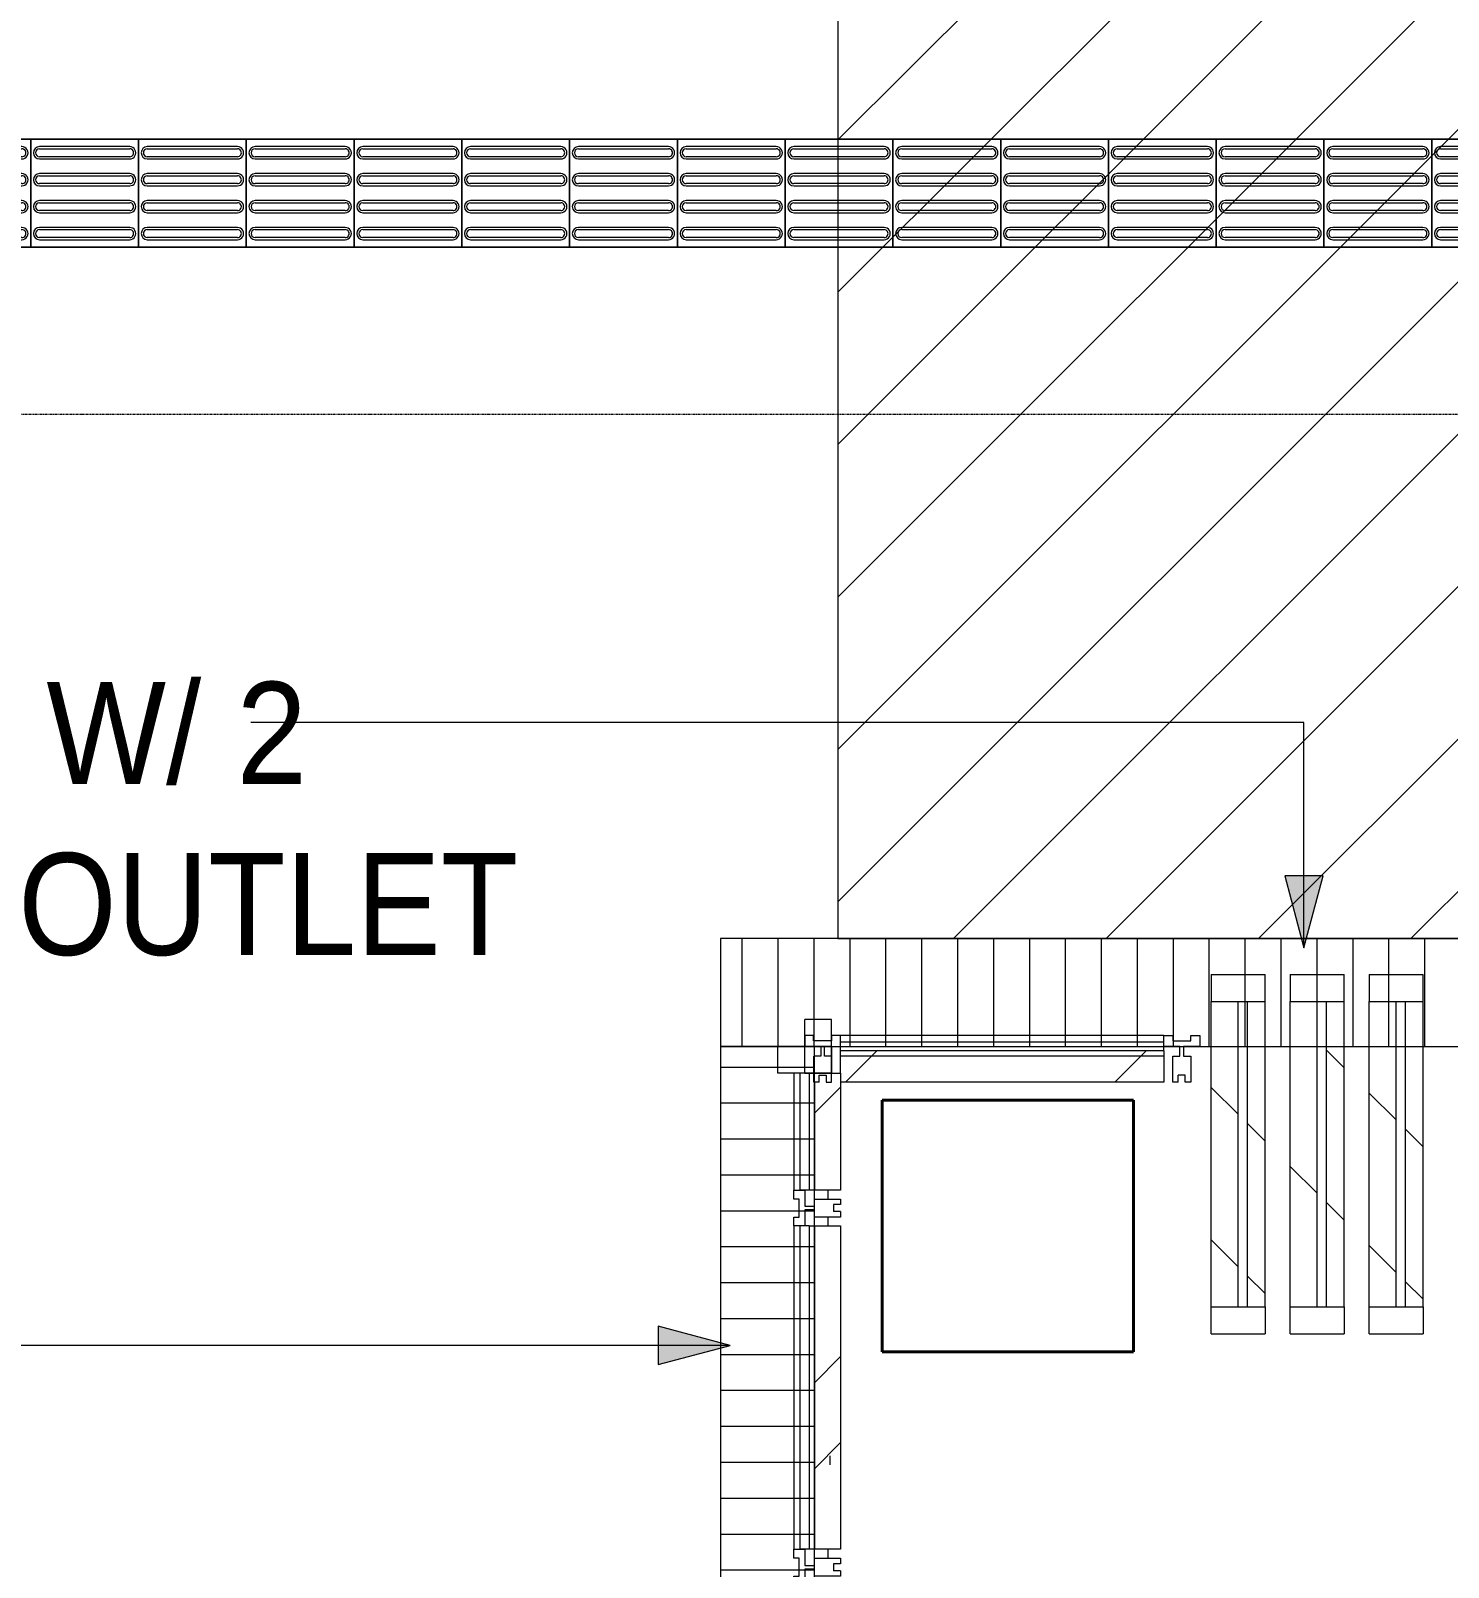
# Model space of a CAD drawing. Header units: millimetres. Extents: x 10569 to 232243, y -25347 to 80743.
# Drawn here: x 60919 to 64865, y 50707 to 54985 of the extents above; entities that cross this region are included whole.
import ezdxf

# ---------------------------------------------------------------- set-up
doc = ezdxf.new("R2010")
doc.units = ezdxf.units.MM
doc.linetypes.add('Overhead', pattern=[3.96875, 2.38125, -1.5875])
for name, color, linetype, lineweight in [('A-DETL', 90, 'Continuous', 9), ('A-DETL-GENF', 92, 'Continuous', 20), ('A-DETL-THIN', 151, 'Continuous', 9), ('A-FLOR', 192, 'Continuous', 9), ('A-FLOR-OVHD', 1, 'Overhead', 9), ('A-GENM', 13, 'Continuous', 20), ('A-GLAZ-CURT', 52, 'Continuous', 20), ('A-GLAZ-CWMG', 51, 'Continuous', 20), ('G-ANNO-TEXT', 231, 'Continuous', 5), ('S-COLS', 52, 'Continuous', 20)]:
    doc.layers.add(name, color=color, linetype=linetype, lineweight=lineweight)
doc.styles.add('Swis721 BT_6', font='swiss.ttf', dxfattribs={"width": 0.89, "height": 283.821263})
pattern_1 = [(45, (0, 0), (-494.975, 494.975), []), (45, (0, 750), (-494.975, 494.975), [])]
pattern_2 = [(135, (0, 0), (-212.132, -212.132), [])]

# ---------------------------------------------------------------- blocks, each defined once
blk = doc.blocks.new('Rectangular Mullion - DLN_75 x 150mm _WD_-STUR_ OPENING Corten-14016861-TENDER DRAFT G_F')
at = {"layer": 'A-GLAZ-CWMG', "lineweight": 15}
for p, q in [((-27, 75), (-75, 75)), ((-75, 75), (-75, 0)), ((0, 75), (-27, 75)), ((0, 75), (0, -75)), ((-75, 0), (-75, -75)), ((-75, -75), (0, -75))]:
    blk.add_line(p, q, dxfattribs=at)
blk = doc.blocks.new('System Panel - _DLN__12_12mm laminated clear glass-12865629-TENDER DRAFT G_F')
at = {"layer": 'A-GLAZ-CURT', "lineweight": 15}
for p, q in [((-162.5, 12.5), (162.5, 12.5)), ((-162.5, -12.5), (-162.5, 12.5)), ((162.5, -12.5), (162.5, 12.5)), ((162.5, -12.5), (-162.5, -12.5))]:
    blk.add_line(p, q, dxfattribs=at)
blk = doc.blocks.new('Rectangular Mullion - DLN_FRAME Corten-13948634-TENDER DRAFT G_F')
at = {"layer": 'A-GLAZ-CWMG', "lineweight": 9}
h = blk.add_hatch(dxfattribs=at)
h.set_pattern_fill('FP_2', color=256, style=0, pattern_type=2)
h.set_pattern_definition(pattern_1)
h.paths.add_polyline_path([(63100.7, 51757.5), (63173.7, 51757.5), (63173.7, 52082.5), (63148.7, 52082.5), (63148.7, 52057.5), (63133.7, 52057.5), (63133.7, 52077.5), (63113.7, 52077.5), (63113.7, 52057.5), (63100.7, 52057.5), (63100.7, 51982)], flags=0)
at = {"layer": 'A-GLAZ-CWMG', "lineweight": 15}
for p, q in [((63043.7, 52082.5), (63043.7, 51757.5)), ((63100.7, 52057.5), (63100.7, 51757.5)), ((63148.7, 52082.5), (63173.7, 52082.5)), ((63173.7, 52082.5), (63173.7, 51757.5)), ((63100.7, 51757.5), (63086.2, 51757.5)), ((63173.7, 51757.5), (63100.7, 51757.5))]:
    blk.add_line(p, q, dxfattribs=at)
blk = doc.blocks.new('Rectangular Mullion - DLN_75 x 150mm _WD_-STUR_ OPENING Corten-13948680-TENDER DRAFT G_F')
at = {"layer": 'A-GLAZ-CWMG', "lineweight": 15}
for p, q in [((0, 75), (-75, 75)), ((-75, 75), (-75, 27)), ((0, 75), (0, 27)), ((-75, 27), (-75, -75)), ((0, 27), (0, -75)), ((-75, -75), (0, -75))]:
    blk.add_line(p, q, dxfattribs=at)
blk = doc.blocks.new('Rectangular Mullion - DLN_FRAME Corten-13948635-TENDER DRAFT G_F')
at = {"layer": 'A-GLAZ-CWMG', "lineweight": 15}
for p, q in [((-10, 100), (-25, 100)), ((-25, 100), (-25, 27)), ((-10, 100), (-10, 80)), ((25, 100), (10, 100)), ((10, 100), (10, 80)), ((25, 27), (25, 100)), ((10, 80), (-10, 80)), ((-5, 0), (-50, 0)), ((-50, 0), (-50, -30)), ((-25, 27), (-5, 27)), ((-5, 27), (-5, 0)), ((5, 0), (5, 27)), ((5, 27), (25, 27)), ((50, 0), (5, 0)), ((50, -30), (50, 0)), ((-50, -30), (-25, -30)), ((-25, -30), (-25, -15)), ((-25, -15), (25, -15)), ((25, -15), (25, -30)), ((25, -30), (50, -30))]:
    blk.add_line(p, q, dxfattribs=at)
blk = doc.blocks.new('System Panel - _DLN__12_12mm laminated clear glass-11282747-TENDER DRAFT G_F')
at = {"layer": 'A-GLAZ-CURT', "lineweight": 15}
for p, q in [((-489.8, 12.5), (409.7, 12.5)), ((-489.8, 0), (-489.8, 12.5)), ((409.7, 0), (409.7, 12.5)), ((-489.8, -12.5), (-489.8, 0)), ((409.7, -12.5), (-489.8, -12.5)), ((409.7, -12.5), (409.7, 0))]:
    blk.add_line(p, q, dxfattribs=at)
blk = doc.blocks.new('Rectangular Mullion - DLN_FRAME Corten-13948637-TENDER DRAFT G_F')
at = {"layer": 'A-GLAZ-CWMG', "lineweight": 9}
h = blk.add_hatch(dxfattribs=at)
h.set_pattern_fill('FP_3', color=256, style=0, pattern_type=2)
h.set_pattern_definition(pattern_1)
h.paths.add_polyline_path([(64073.3, 52130.5), (64073.3, 52145), (63173.7, 52145), (63173.7, 52130.5), (63989.3, 52130.5)], flags=0)
h = blk.add_hatch(dxfattribs=at)
h.set_pattern_fill('FP_2', color=256, style=0, pattern_type=2)
h.set_pattern_definition(pattern_1)
h.paths.add_polyline_path([(63173.7, 52057.5), (64073.3, 52057.5), (64073.3, 52130.5), (63173.7, 52130.5), (63173.7, 52082.5)], flags=0)
at = {"layer": 'A-GLAZ-CWMG', "lineweight": 15}
for p, q in [((64073.3, 52187.5), (63173.7, 52187.5)), ((63173.7, 52130.5), (63173.7, 52145)), ((64073.3, 52145), (64073.3, 52130.5)), ((63173.7, 52082.5), (63173.7, 52130.5)), ((64073.3, 52130.5), (63173.7, 52130.5)), ((64073.3, 52130.5), (64073.3, 52057.5)), ((64073.3, 52057.5), (63173.7, 52057.5))]:
    blk.add_line(p, q, dxfattribs=at)
blk = doc.blocks.new('Rectangular Mullion - DLN_FRAME Corten-13948660-TENDER DRAFT G_F')
at = {"layer": 'A-GLAZ-CWMG', "lineweight": 15}
for p, q in [((-60, 100), (-75, 100)), ((-75, 100), (-75, 27)), ((-60, 100), (-60, 80)), ((-25, 100), (-40, 100)), ((-40, 100), (-40, 80)), ((-25, 27), (-25, 100)), ((-40, 80), (-60, 80)), ((-55, 0), (-100, 0)), ((-100, 0), (-100, -30)), ((-75, 27), (-55, 27)), ((-55, 27), (-55, 0)), ((-45, 0), (-45, 27)), ((-45, 27), (-25, 27)), ((0, 0), (-45, 0)), ((0, -30), (0, 0)), ((-100, -30), (-75, -30)), ((-75, -30), (-75, -15)), ((-75, -15), (-25, -15)), ((-25, -15), (-25, -30)), ((-25, -30), (0, -30))]:
    blk.add_line(p, q, dxfattribs=at)
blk = doc.blocks.new('Rectangular Mullion - DLN_FRAME Corten-13948664-TENDER DRAFT G_F')
at = {"layer": 'A-GLAZ-CWMG', "lineweight": 15}
for p, q in [((-60, 100), (-75, 100)), ((-75, 100), (-75, 27)), ((-60, 80), (-60, 100)), ((-40, 100), (-40, 80)), ((-40, 100), (-27, 100)), ((-25, 27), (-25, 100)), ((-40, 80), (-60, 80)), ((-55, 0), (-100, 0)), ((-100, 0), (-100, -30)), ((-75, 27), (-55, 27)), ((-55, 27), (-55, 0)), ((-45, 0), (-45, 27)), ((-45, 27), (-27, 27)), ((-27, 0), (-45, 0)), ((0, 0), (-27, 0)), ((0, -30), (0, 0)), ((-100, -30), (-75, -30)), ((-75, -30), (-75, -15)), ((-75, -15), (-25, -15)), ((-25, -15), (-25, -30)), ((-25, -30), (0, -30))]:
    blk.add_line(p, q, dxfattribs=at)
blk = doc.blocks.new('System Panel - _DLN__12_12mm laminated clear glass-12865628-TENDER DRAFT G_F')
at = {"layer": 'A-GLAZ-CURT', "lineweight": 15}
for p, q in [((-450, 12.5), (450, 12.5)), ((-450, -12.5), (-450, 12.5)), ((450, -12.5), (450, 12.5)), ((450, -12.5), (-450, -12.5))]:
    blk.add_line(p, q, dxfattribs=at)
blk = doc.blocks.new('Rectangular Mullion - DLN_FRAME Corten-V452-TENDER DRAFT G_F')
at = {"layer": 'A-GLAZ-CWMG', "lineweight": 9}
h = blk.add_hatch(dxfattribs=at)
h.set_pattern_fill('FP_2', color=256, style=0, pattern_type=2)
h.set_pattern_definition(pattern_1)
h.paths.add_polyline_path([(63173.7, 50757.5), (63173.7, 51657.5), (63100.7, 51657.5), (63100.7, 50757.5), (63139.3, 50757.5)], flags=0)
at = {"layer": 'A-GLAZ-CWMG', "lineweight": 15}
for p, q in [((63043.7, 51657.5), (63043.7, 50757.5)), ((63086.2, 51657.5), (63100.7, 51657.5)), ((63100.7, 51657.5), (63173.7, 51657.5)), ((63100.7, 51657.5), (63100.7, 50757.5)), ((63173.7, 51657.5), (63173.7, 50757.5)), ((63100.7, 50757.5), (63086.2, 50757.5)), ((63173.7, 50757.5), (63100.7, 50757.5))]:
    blk.add_line(p, q, dxfattribs=at)
blk = doc.blocks.new('System Panel - DLN_Glazed - 25mm-V499-TENDER DRAFT G_F')
at = {"layer": 'A-GLAZ-CURT', "lineweight": 9}
for p, q in [((-425, 25), (-300, 25)), ((-425, 0), (-425, 25)), ((-300, 25), (425, 25)), ((425, 0), (425, 25)), ((-300, 0), (-425, 0)), ((425, 0), (-300, 0))]:
    blk.add_line(p, q, dxfattribs=at)
blk = doc.blocks.new('Rectangular Mullion - DLN_75 x 150mm _WD_-V500-TENDER DRAFT G_F')
at = {"layer": 'A-GLAZ-CWMG', "lineweight": 9}
h = blk.add_hatch(dxfattribs=at)
h.set_pattern_fill('FP_13', color=255, style=0, pattern_type=2)
h.set_pattern_definition(pattern_2)
h.paths.add_polyline_path([(64280.3, 51432.5), (64280.3, 52157.5), (64205.3, 52157.5), (64205.3, 51432.5)], flags=0)
h.paths.add_polyline_path([(64355.3, 51432.5), (64355.3, 52157.5), (64305.3, 52157.5), (64305.3, 51432.5)], flags=0)
for p, q in [((64205.3, 52157.5), (64205.3, 52282.5)), ((64355.3, 52157.5), (64355.3, 52282.5)), ((64205.3, 51432.5), (64205.3, 52157.5)), ((64355.3, 51432.5), (64355.3, 52157.5))]:
    blk.add_line(p, q, dxfattribs=at)
blk = doc.blocks.new('Rectangular Mullion - DLN_75 x 150mm _WD_-3694781-TENDER DRAFT G_F')
at = {"layer": 'A-GLAZ-CWMG', "lineweight": 9}
for p, q in [((0, 75), (-75, 75)), ((-75, 75), (-75, -75)), ((0, 75), (0, -75)), ((-75, -75), (0, -75))]:
    blk.add_line(p, q, dxfattribs=at)
blk = doc.blocks.new('Rectangular Mullion - DLN_75 x 150mm _WD_-3694782-TENDER DRAFT G_F')
at = {"layer": 'A-GLAZ-CWMG', "lineweight": 9}
for p, q in [((0, 75), (-75, 75)), ((-75, 75), (-75, -75)), ((0, 75), (0, -75)), ((-75, -75), (0, -75))]:
    blk.add_line(p, q, dxfattribs=at)
blk = doc.blocks.new('Rectangular Mullion - DLN_75 x 150mm _WD_-V501-TENDER DRAFT G_F')
at = {"layer": 'A-GLAZ-CWMG', "lineweight": 9}
h = blk.add_hatch(dxfattribs=at)
h.set_pattern_fill('FP_13', color=255, style=0, pattern_type=2)
h.set_pattern_definition(pattern_2)
h.paths.add_polyline_path([(64500.3, 51432.5), (64500.3, 52157.5), (64425.3, 52157.5), (64425.3, 51432.5)], flags=0)
h.paths.add_polyline_path([(64525.3, 51432.5), (64575.3, 51432.5), (64575.3, 52157.5), (64525.3, 52157.5), (64525.3, 51982)], flags=0)
for p, q in [((64425.3, 52157.5), (64425.3, 52282.5)), ((64575.3, 52157.5), (64575.3, 52282.5)), ((64425.3, 51432.5), (64425.3, 52157.5)), ((64575.3, 51432.5), (64575.3, 52157.5))]:
    blk.add_line(p, q, dxfattribs=at)
blk = doc.blocks.new('Rectangular Mullion - DLN_75 x 150mm _WD_-V502-TENDER DRAFT G_F')
at = {"layer": 'A-GLAZ-CWMG', "lineweight": 9}
h = blk.add_hatch(dxfattribs=at)
h.set_pattern_fill('FP_13', color=255, style=0, pattern_type=2)
h.set_pattern_definition(pattern_2)
h.paths.add_polyline_path([(64720.3, 51432.5), (64720.3, 52157.5), (64645.3, 52157.5), (64645.3, 51432.5)], flags=0)
h.paths.add_polyline_path([(64745.3, 51432.5), (64795.3, 51432.5), (64795.3, 52157.5), (64745.3, 52157.5), (64745.3, 51982)], flags=0)
for p, q in [((64645.3, 52157.5), (64645.3, 52282.5)), ((64795.3, 52157.5), (64795.3, 52282.5)), ((64645.3, 51432.5), (64645.3, 52157.5)), ((64795.3, 51432.5), (64795.3, 52157.5))]:
    blk.add_line(p, q, dxfattribs=at)
blk = doc.blocks.new('DLN_Tactile - Directional Tiles-3867766-TENDER DRAFT G_F')
at = {"layer": 'A-GENM'}
for p, q in [((150, 150), (-150, 150)), ((-150, 150), (-150, -150)), ((-150, -150), (-150, 150)), ((-150, 150), (150, 150)), ((150, -150), (150, 150)), ((150, 150), (150, -150)), ((-129.5, 125.5), (-129.5, -125.5)), ((-123.5, -125.5), (-123.5, 125.5)), ((-101.5, 125.5), (-101.5, -125.5)), ((-95.5, -125.5), (-95.5, 125.5)), ((-54.5, 125.5), (-54.5, -125.5)), ((-48.5, -125.5), (-48.5, 125.5)), ((-26.5, 125.5), (-26.5, -125.5)), ((-20.5, -125.5), (-20.5, 125.5)), ((20.5, 125.5), (20.5, -125.5)), ((26.5, -125.5), (26.5, 125.5)), ((48.5, 125.5), (48.5, -125.5)), ((54.5, -125.5), (54.5, 125.5)), ((95.5, 125.5), (95.5, -125.5)), ((101.5, -125.5), (101.5, 125.5)), ((123.5, 125.5), (123.5, -125.5)), ((129.5, -125.5), (129.5, 125.5)), ((-150, -150), (150, -150)), ((150, -150), (-150, -150))]:
    blk.add_line(p, q, dxfattribs=at)
for centre, radius, start, end in [((-112.5, 125.5), 17, 360, 180), ((-112.5, 125.5), 11, 360, 180), ((-37.5, 125.5), 17, 360, 180), ((-37.5, 125.5), 11, 360, 180), ((37.5, 125.5), 17, 360, 180), ((37.5, 125.5), 11, 360, 180), ((112.5, 125.5), 17, 360, 180), ((112.5, 125.5), 11, 360, 180), ((-112.5, -125.5), 17, 180, 360), ((-112.5, -125.5), 11, 180, 360), ((-37.5, -125.5), 17, 180, 360), ((-37.5, -125.5), 11, 180, 360), ((37.5, -125.5), 17, 180, 360), ((37.5, -125.5), 11, 180, 360), ((112.5, -125.5), 17, 180, 360), ((112.5, -125.5), 11, 180, 360)]:
    blk.add_arc(centre, radius, start, end, dxfattribs=at)
blk = doc.blocks.new('DLN_Tactile - Directional Tiles-V684-TENDER DRAFT G_F')
at = {"layer": 'A-GENM'}
for p, q in [((150, 150), (-150, 150)), ((-150, 150), (-150, -150)), ((-150, -150), (-150, 150)), ((-150, 150), (150, 150)), ((150, -150), (150, 150)), ((150, 150), (150, -150)), ((-129.5, 125.5), (-129.5, -125.5)), ((-123.5, -125.5), (-123.5, 125.5)), ((-101.5, 125.5), (-101.5, -125.5)), ((-95.5, -125.5), (-95.5, 125.5)), ((-54.5, 125.5), (-54.5, -125.5)), ((-48.5, -125.5), (-48.5, 125.5)), ((-26.5, 125.5), (-26.5, -125.5)), ((-20.5, -125.5), (-20.5, 125.5)), ((20.5, 125.5), (20.5, -125.5)), ((26.5, -125.5), (26.5, 125.5)), ((48.5, 125.5), (48.5, -125.5)), ((54.5, -125.5), (54.5, 125.5)), ((95.5, 125.5), (95.5, -125.5)), ((101.5, -125.5), (101.5, 125.5)), ((123.5, 125.5), (123.5, -125.5)), ((129.5, -125.5), (129.5, 125.5)), ((-150, -150), (150, -150)), ((150, -150), (-150, -150))]:
    blk.add_line(p, q, dxfattribs=at)
for centre, radius, start, end in [((-112.5, 125.5), 17, 360, 180), ((-112.5, 125.5), 11, 360, 180), ((-37.5, 125.5), 17, 360, 180), ((-37.5, 125.5), 11, 360, 180), ((37.5, 125.5), 17, 360, 180), ((37.5, 125.5), 11, 360, 180), ((112.5, 125.5), 17, 360, 180), ((112.5, 125.5), 11, 360, 180), ((-112.5, -125.5), 17, 180, 360), ((-112.5, -125.5), 11, 180, 360), ((-37.5, -125.5), 17, 180, 360), ((-37.5, -125.5), 11, 180, 360), ((37.5, -125.5), 17, 180, 360), ((37.5, -125.5), 11, 180, 360), ((112.5, -125.5), 17, 180, 360), ((112.5, -125.5), 11, 180, 360)]:
    blk.add_arc(centre, radius, start, end, dxfattribs=at)
blk = doc.blocks.new('DLN_Tactile - Directional Tiles-V685-TENDER DRAFT G_F')
at = {"layer": 'A-GENM'}
for p, q in [((150, 150), (-150, 150)), ((-150, 150), (-150, 3)), ((-150, 3), (-150, 150)), ((-150, 150), (150, 150)), ((150, 3), (150, 150)), ((150, 150), (150, 3)), ((-129.5, 125.5), (-129.5, 3)), ((-123.5, 3), (-123.5, 125.5)), ((-101.5, 125.5), (-101.5, 3)), ((-95.5, 3), (-95.5, 125.5)), ((-54.5, 125.5), (-54.5, 3)), ((-48.5, 3), (-48.5, 125.5)), ((-26.5, 125.5), (-26.5, 3)), ((-20.5, 3), (-20.5, 125.5)), ((20.5, 125.5), (20.5, 3)), ((26.5, 3), (26.5, 125.5)), ((48.5, 125.5), (48.5, 3)), ((54.5, 3), (54.5, 125.5)), ((95.5, 125.5), (95.5, 3)), ((101.5, 3), (101.5, 125.5)), ((123.5, 125.5), (123.5, 3)), ((129.5, 3), (129.5, 125.5)), ((-150, 3), (-150, -150)), ((-150, -150), (-150, 3)), ((-129.5, 3), (-129.5, -125.5)), ((-123.5, -125.5), (-123.5, 3)), ((-101.5, 3), (-101.5, -125.5)), ((-95.5, -125.5), (-95.5, 3)), ((-54.5, 3), (-54.5, -125.5)), ((-48.5, -125.5), (-48.5, 3)), ((-26.5, 3), (-26.5, -125.5)), ((-20.5, -125.5), (-20.5, 3)), ((20.5, 3), (20.5, -125.5)), ((26.5, -125.5), (26.5, 3)), ((48.5, 3), (48.5, -125.5)), ((54.5, -125.5), (54.5, 3)), ((95.5, 3), (95.5, -125.5)), ((101.5, -125.5), (101.5, 3)), ((123.5, 3), (123.5, -125.5)), ((129.5, -125.5), (129.5, 3)), ((150, -150), (150, 3)), ((150, 3), (150, -150)), ((-150, -150), (150, -150)), ((150, -150), (-150, -150))]:
    blk.add_line(p, q, dxfattribs=at)
for centre, radius, start, end in [((-112.5, 125.5), 17, 360, 180), ((-112.5, 125.5), 11, 360, 180), ((-37.5, 125.5), 17, 360, 180), ((-37.5, 125.5), 11, 360, 180), ((37.5, 125.5), 17, 360, 180), ((37.5, 125.5), 11, 360, 180), ((112.5, 125.5), 17, 360, 180), ((112.5, 125.5), 11, 360, 180), ((-112.5, -125.5), 17, 180, 360), ((-112.5, -125.5), 11, 180, 360), ((-37.5, -125.5), 17, 180, 360), ((-37.5, -125.5), 11, 180, 360), ((37.5, -125.5), 17, 180, 360), ((37.5, -125.5), 11, 180, 360), ((112.5, -125.5), 17, 180, 360), ((112.5, -125.5), 11, 180, 360)]:
    blk.add_arc(centre, radius, start, end, dxfattribs=at)

msp = doc.modelspace()

# ---------------------------------------------------------------- hatches: boundary and pattern name
at = {"layer": 'A-DETL-GENF', "lineweight": 9}
h = msp.add_hatch(dxfattribs=at)
h.set_pattern_fill('FP_919', color=254, style=0, pattern_type=2)
h.set_pattern_definition([(45, (0, 0), (-212.132, 212.132), [])])
h.paths.add_polyline_path([(63166.29296, 52457.48547), (75316.29296, 52457.48547), (75316.29296, 57457.48547), (63166.29296, 57457.48547), (63166.29296, 52552.27549)], flags=0)
h = msp.add_hatch(dxfattribs=at)
h.set_pattern_fill('FP_920', color=250, style=0, pattern_type=2)
h.set_pattern_definition([(90, (0, 0), (-100, 6e-15), [])])
h.paths.add_polyline_path([(76647.71288, 52157.48546), (91589.29296, 52157.48546), (91588.20234, 52457.48546), (62839.29296, 52457.40334), (62839.29296, 52157.48546), (76039.29296, 52157.48546)], flags=0)
h = msp.add_hatch(dxfattribs=at)
h.set_pattern_fill('FP_921', color=250, style=0, pattern_type=2)
h.set_pattern_definition([(0, (0, 0), (0, 100), [])])
h.paths.add_polyline_path([(62839.29296, 45782.48547), (63100.6973, 45782.48547), (63100.6973, 52157.48546), (62839.29296, 52157.48546), (62839.29296, 46082.48546)], flags=0)
at = {"layer": 'G-ANNO-TEXT'}
for points in [[(64463.54681, 52432.0171), (64517.13664, 52632.0171), (64409.95697, 52632.0171)], [(62866.242, 51325.17215), (62666.242, 51378.76199), (62666.242, 51271.58232)]]:
    msp.add_hatch(color=60, dxfattribs=at).paths.add_polyline_path(points, flags=0)

# ---------------------------------------------------------------- linework, layer by layer
at = {"layer": 'A-DETL'}
msp.add_line((63143.79296, 51017.48546), (63143.79296, 50992.48546), dxfattribs=at)
at = {"layer": 'A-DETL-THIN'}
for p, q in [((63166.29296, 57457.48547), (63166.29296, 52457.48547)), ((91589.29296, 52457.48546), (62839.29296, 52457.48546)), ((62839.29296, 52457.48546), (62839.29296, 52157.48546)), ((63166.29296, 52457.48547), (75316.29296, 52457.48547)), ((62839.29296, 52157.48546), (63100.6973, 52157.48546)), ((63100.6973, 52157.48546), (62839.29296, 52157.48546)), ((62839.29296, 52157.48546), (62839.29296, 46082.48546)), ((63100.6973, 52157.48546), (91589.29296, 52157.48546)), ((63100.6973, 45782.48547), (63100.6973, 52157.48546))]:
    msp.add_line(p, q, dxfattribs=at)
at = {"layer": 'A-FLOR'}
for p, q in [((62839.29296, 52457.48546), (62839.29296, 46082.48546)), ((91589.29296, 52457.48546), (62839.29296, 52457.48546)), ((64173.28063, 52157.48546), (64205.25169, 52157.48546)), ((64355.25169, 52157.48546), (64425.25169, 52157.48546)), ((64575.25169, 52157.48546), (64645.25169, 52157.48546)), ((64795.25169, 52157.48546), (64865.25169, 52157.48546)), ((63139.29296, 51732.48546), (63139.29296, 51757.48546)), ((63139.29296, 51657.48546), (63139.29296, 51682.48546)), ((63139.29296, 50732.48546), (63139.29296, 50757.48546))]:
    msp.add_line(p, q, dxfattribs=at)
at = {"layer": 'A-FLOR-OVHD'}
msp.add_line((48809.29296, 53917.48546), (90319.29296, 53917.48546), dxfattribs=at)
at = {"layer": 'G-ANNO-TEXT', "color": 60}
for p, q in [((62373.13029, 53059.10087), (61531.69288, 53059.10087)), ((64463.54681, 53059.10087), (62373.13029, 53059.10087)), ((64463.54681, 52432.0171), (64463.54681, 53059.10087)), ((64517.13664, 52632.0171), (64409.95697, 52632.0171)), ((64409.95697, 52632.0171), (64463.54681, 52432.0171)), ((64463.54681, 52432.0171), (64517.13664, 52632.0171)), ((62866.242, 51325.17215), (62666.242, 51378.76199)), ((62666.242, 51378.76199), (62666.242, 51271.58232)), ((62866.242, 51325.17215), (59883.91158, 51325.17215)), ((62666.242, 51271.58232), (62866.242, 51325.17215))]:
    msp.add_line(p, q, dxfattribs=at)
at = {"layer": 'S-COLS', "color": 10, "lineweight": 40}
for p, q in [((63989.29296, 52007.48546), (63289.29296, 52007.48546)), ((63289.29296, 52007.48546), (63289.29296, 51307.48546)), ((63989.29296, 51307.48546), (63989.29296, 52007.48546)), ((63989.29296, 51307.48546), (63289.29296, 51307.48546))]:
    msp.add_line(p, q, dxfattribs=at)

# ---------------------------------------------------------------- block references
at = {"layer": 'A-GENM', "rotation": 90.00000000000017}
for name, p in [('DLN_Tactile - Directional Tiles-3867766-TENDER DRAFT G_F', (60769.29296, 54532.48546)), ('DLN_Tactile - Directional Tiles-3867766-TENDER DRAFT G_F', (61069.29296, 54532.48546)), ('DLN_Tactile - Directional Tiles-3867766-TENDER DRAFT G_F', (61369.29296, 54532.48546)), ('DLN_Tactile - Directional Tiles-3867766-TENDER DRAFT G_F', (61669.29296, 54532.48546)), ('DLN_Tactile - Directional Tiles-3867766-TENDER DRAFT G_F', (61969.29296, 54532.48546)), ('DLN_Tactile - Directional Tiles-3867766-TENDER DRAFT G_F', (62269.29296, 54532.48546)), ('DLN_Tactile - Directional Tiles-3867766-TENDER DRAFT G_F', (62569.29296, 54532.48546)), ('DLN_Tactile - Directional Tiles-3867766-TENDER DRAFT G_F', (62869.29296, 54532.48546)), ('DLN_Tactile - Directional Tiles-V685-TENDER DRAFT G_F', (63169.29296, 54532.48546)), ('DLN_Tactile - Directional Tiles-V684-TENDER DRAFT G_F', (63469.29296, 54532.48546)), ('DLN_Tactile - Directional Tiles-V684-TENDER DRAFT G_F', (63769.29296, 54532.48546)), ('DLN_Tactile - Directional Tiles-V684-TENDER DRAFT G_F', (64069.29296, 54532.48546)), ('DLN_Tactile - Directional Tiles-V684-TENDER DRAFT G_F', (64369.29296, 54532.48546)), ('DLN_Tactile - Directional Tiles-V684-TENDER DRAFT G_F', (64669.29296, 54532.48546)), ('DLN_Tactile - Directional Tiles-V684-TENDER DRAFT G_F', (64969.29296, 54532.48546))]:
    msp.add_blockref(name, p, dxfattribs=at)
at = {"layer": 'A-GLAZ-CURT', "lineweight": 9, "rotation": 270.0000000000006}
for p in [(64280.25169, 51857.48546), (64500.25169, 51857.48546), (64720.25169, 51857.48546)]:
    msp.add_blockref('System Panel - DLN_Glazed - 25mm-V499-TENDER DRAFT G_F', p, dxfattribs=at)
at = {"layer": 'A-GLAZ-CURT', "lineweight": 15}
msp.add_blockref('System Panel - _DLN__12_12mm laminated clear glass-11282747-TENDER DRAFT G_F', (63663.53063, 52157.48546), dxfattribs=at)
at = {"layer": 'A-GLAZ-CURT', "lineweight": 15, "rotation": 89.99999999999993}
for name, p in [('System Panel - _DLN__12_12mm laminated clear glass-12865629-TENDER DRAFT G_F', (63073.6973, 51919.98546)), ('System Panel - _DLN__12_12mm laminated clear glass-12865628-TENDER DRAFT G_F', (63073.6973, 51207.48546))]:
    msp.add_blockref(name, p, dxfattribs=at)
at = {"layer": 'A-GLAZ-CWMG', "lineweight": 9, "rotation": 90.0000000000006}
for p in [(64280.25169, 52357.48546), (64500.25169, 52357.48546), (64720.25169, 52357.48546)]:
    msp.add_blockref('Rectangular Mullion - DLN_75 x 150mm _WD_-3694782-TENDER DRAFT G_F', p, dxfattribs=at)
at = {"layer": 'A-GLAZ-CWMG', "lineweight": 9}
for name in ['Rectangular Mullion - DLN_75 x 150mm _WD_-V500-TENDER DRAFT G_F', 'Rectangular Mullion - DLN_75 x 150mm _WD_-V501-TENDER DRAFT G_F', 'Rectangular Mullion - DLN_75 x 150mm _WD_-V502-TENDER DRAFT G_F']:
    msp.add_blockref(name, (0, 0), dxfattribs=at)
at = {"layer": 'A-GLAZ-CWMG', "lineweight": 15, "rotation": 180}
for name in ['Rectangular Mullion - DLN_75 x 150mm _WD_-STUR_ OPENING Corten-14016861-TENDER DRAFT G_F', 'Rectangular Mullion - DLN_FRAME Corten-13948664-TENDER DRAFT G_F']:
    msp.add_blockref(name, (63073.6973, 52157.48546), dxfattribs=at)
at = {"layer": 'A-GLAZ-CWMG', "lineweight": 15}
for name in ['Rectangular Mullion - DLN_FRAME Corten-13948637-TENDER DRAFT G_F', 'Rectangular Mullion - DLN_FRAME Corten-13948634-TENDER DRAFT G_F', 'Rectangular Mullion - DLN_FRAME Corten-V452-TENDER DRAFT G_F']:
    msp.add_blockref(name, (0, 0), dxfattribs=at)
at = {"layer": 'A-GLAZ-CWMG', "lineweight": 15, "extrusion": (0, 0, -1)}
for name, p, rotation in [('Rectangular Mullion - DLN_FRAME Corten-13948660-TENDER DRAFT G_F', (-64173.28063, 52157.48546), 180), ('Rectangular Mullion - DLN_75 x 150mm _WD_-STUR_ OPENING Corten-13948680-TENDER DRAFT G_F', (-63073.6973, 52157.48546), 90.00000000000007), ('Rectangular Mullion - DLN_FRAME Corten-13948635-TENDER DRAFT G_F', (-63073.6973, 51707.48546), 90.00000000000007), ('Rectangular Mullion - DLN_FRAME Corten-13948635-TENDER DRAFT G_F', (-63073.6973, 50707.48546), 90.00000000000007)]:
    msp.add_blockref(name, p, dxfattribs=dict(at, rotation=rotation))
at = {"layer": 'A-GLAZ-CWMG', "lineweight": 9, "extrusion": (0, 0, -1), "rotation": 269.9999999999994}
for p in [(-64280.25169, 51357.48546), (-64500.25169, 51357.48546), (-64720.25169, 51357.48546)]:
    msp.add_blockref('Rectangular Mullion - DLN_75 x 150mm _WD_-3694781-TENDER DRAFT G_F', p, dxfattribs=at)

# ---------------------------------------------------------------- texts
at = {"layer": 'G-ANNO-TEXT', "color": 7, "insert": (57394.69288, 53171.96975), "char_height": 283.8212635, "width": 5623.2, "attachment_point": 1, "line_spacing_factor": 1.00667, "style": 'Swis721 BT_6'}
msp.add_mtext('SURFACE CHANNEL W/ 2\\PNOS. OF DRAINAGE OUTLET\\PWIDTH = 300mm', dxfattribs=at)

doc.saveas('drawing.dxf')
